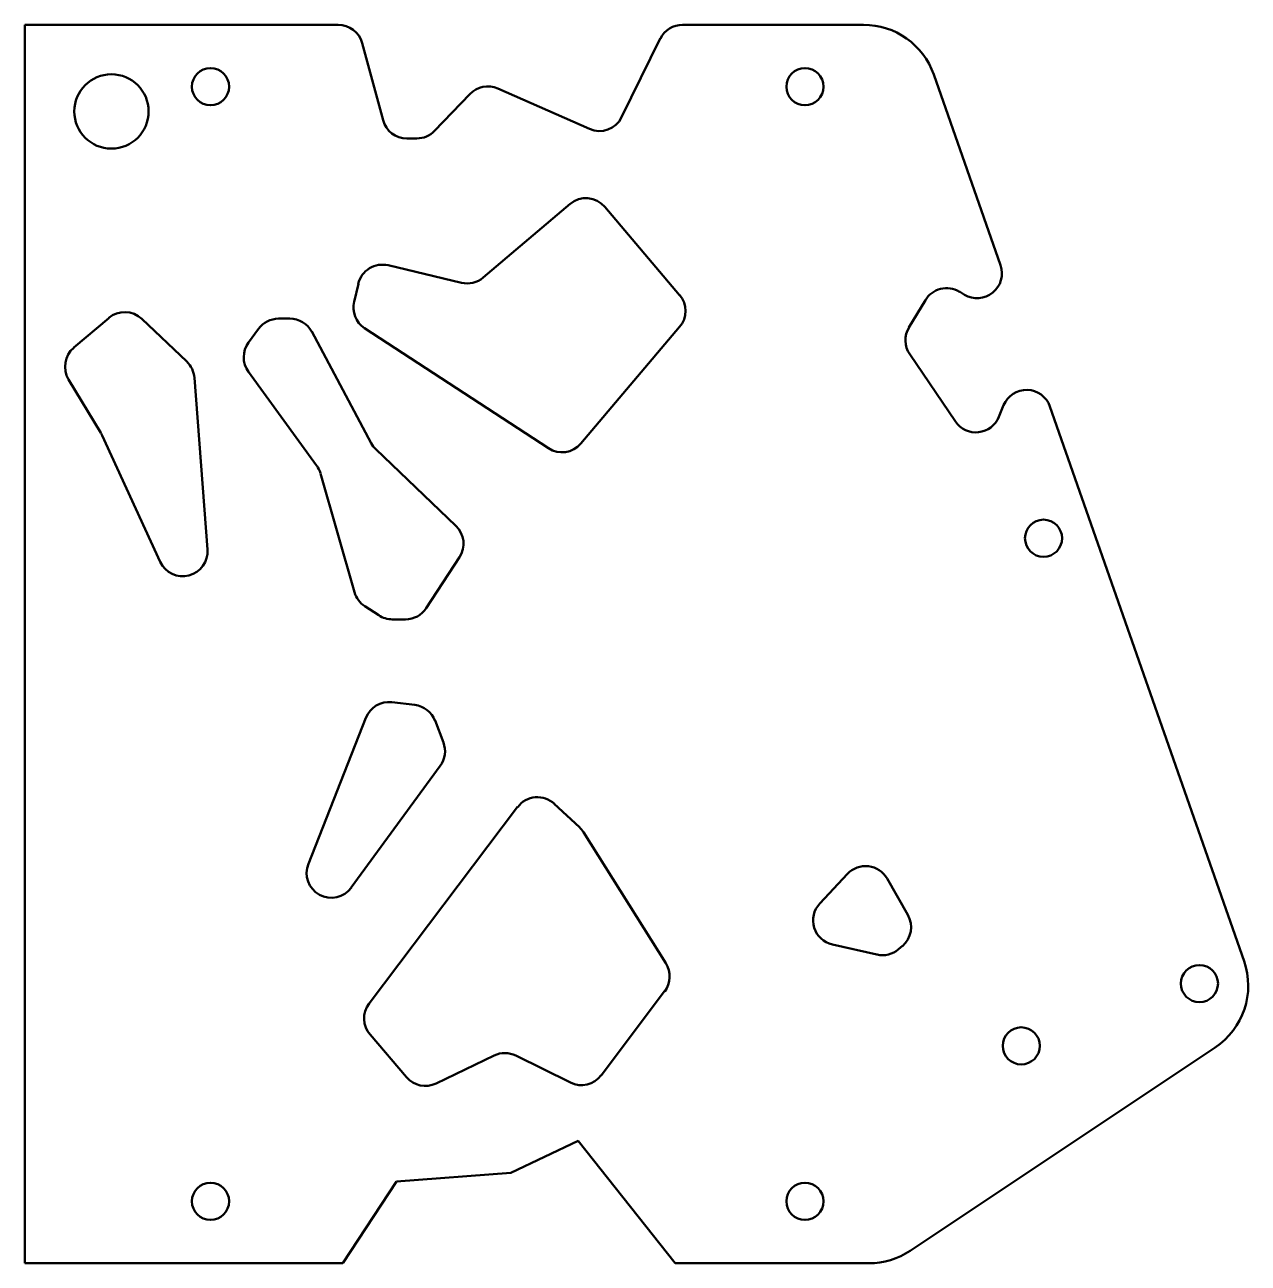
# Model space of a CAD drawing. Header units: millimetres. Extents: x 90 to 189, y 58 to 158.
import ezdxf

# ---------------------------------------------------------------- set-up
doc = ezdxf.new("R2010")
doc.units = ezdxf.units.MM
doc.layers.add('Visible (ISO)', color=7, linetype='Continuous', lineweight=50)

msp = doc.modelspace()

# ---------------------------------------------------------------- linework, layer by layer
at = {"layer": 'Visible (ISO)'}
for p, q in [((90.3, 157.95), (115.61, 157.95)), ((90.3, 57.95), (90.3, 157.95)), ((143.42, 157.95), (158.04, 157.95)), ((119.23, 150.25), (117.54, 156.47)), ((141.62, 156.83), (138.5, 150.49)), ((163.71, 153.93), (169.1, 138.53)), ((126.25, 152.35), (123.39, 149.39)), ((135.9, 149.54), (128.5, 152.8)), ((121.95, 148.77), (121.16, 148.77)), ((127.33, 137.54), (134.33, 143.48)), ((137.15, 143.25), (143.18, 136.13)), ((119.65, 138.53), (125.57, 137.12)), ((116.89, 135.59), (117.24, 137.04)), ((165.77, 136.4), (166.18, 136.15)), ((161.7, 133.51), (163.03, 135.71)), ((94.26, 131.88), (97.08, 134.27)), ((99.75, 134.2), (103.38, 130.75)), ((110.79, 134.22), (111.71, 134.22)), ((108.36, 132.29), (109.18, 133.4)), ((113.47, 133.17), (118.27, 124.17)), ((132.59, 123.75), (117.74, 133.45)), ((143.18, 133.55), (135.21, 124.14)), ((165.46, 125.92), (161.76, 131.35)), ((96.45, 124.99), (93.84, 129.32)), ((104, 129.45), (105.06, 115.58)), ((113.87, 122.36), (108.36, 129.93)), ((169.35, 127.23), (168.97, 126.29)), ((173.09, 127.13), (188.76, 82.34)), ((101.24, 114.59), (96.55, 124.79)), ((118.65, 123.67), (125.12, 117.5)), ((116.93, 112.13), (114.18, 121.73)), ((125.41, 114.96), (122.72, 110.85)), ((118.88, 110.27), (117.76, 111)), ((121.05, 109.94), (119.98, 109.94)), ((119.95, 103.25), (121.8, 103.03)), ((113.2, 90.19), (117.85, 102)), ((123.43, 101.76), (124.11, 100.01)), ((123.85, 98.1), (116.67, 88.28)), ((133.06, 95.04), (135.09, 93.15)), ((118.11, 78.92), (130.1, 94.79)), ((135.42, 92.75), (142.07, 82.18)), ((154.5, 86.99), (156.73, 89.38)), ((159.93, 89.01), (161.61, 86.08)), ((159.12, 82.87), (155.53, 83.68)), ((161.17, 83.57), (160.86, 83.3)), ((141.97, 79.91), (136.85, 73.12)), ((121.13, 72.97), (118.18, 76.41)), ((186.43, 75.37), (161.81, 58.96)), ((128.21, 74.72), (123.51, 72.47)), ((134.37, 72.54), (129.95, 74.71)), ((129.55, 65.24), (134.98, 67.84)), ((134.98, 67.84), (142.81, 57.95)), ((120.31, 64.56), (129.55, 65.24)), ((115.99, 57.95), (120.31, 64.56)), ((115.99, 57.95), (90.3, 57.95)), ((158.48, 57.95), (142.81, 57.95))]:
    msp.add_line(p, q, dxfattribs=at)
for centre, radius in [((105.3, 152.95), 1.5), ((153.3, 152.95), 1.5), ((97.3, 150.95), 3), ((172.57, 116.49), 1.5), ((185.16, 80.53), 1.5), ((170.77, 75.5), 1.5), ((105.3, 62.95), 1.5), ((153.3, 62.95), 1.5)]:
    msp.add_circle(centre, radius, dxfattribs=at)
for centre, radius, start, end in [((115.61, 155.95), 2, 15.2184, 90), ((143.42, 155.95), 2, 90, 153.7891), ((158.04, 151.95), 6, 19.29, 90), ((127.69, 150.97), 2, 66.2592, 136.1055), ((121.16, 150.77), 2, 195.2184, 270), ((136.7, 151.37), 2, 246.2592, 333.7891), ((121.95, 150.77), 2, 270, 316.1055), ((135.62, 141.95), 2, 40.3155, 130.3155), ((119.18, 136.58), 2, 76.6027, 166.6027), ((167.21, 137.87), 2, 238.9914, 19.29), ((126.03, 139.06), 2, 256.6027, 310.3155), ((141.66, 134.84), 2, 319.7127, 40.3155), ((164.74, 134.68), 2, 58.9914, 148.9914), ((118.84, 135.13), 2, 166.6027, 236.83), ((98.37, 132.75), 2, 46.4632, 130.3155), ((110.79, 132.22), 2, 90, 143.8245), ((111.71, 132.22), 2, 28.0878, 90), ((163.42, 132.48), 2, 148.9914, 214.2204), ((109.98, 131.11), 2, 143.8245, 216.0688), ((95.55, 130.35), 2, 130.3155, 211.0864), ((102, 129.3), 2, 4.3598, 46.4632), ((171.2, 126.47), 2, 19.29, 157.7766), ((167.11, 127.04), 2, 214.2204, 337.7766), ((94.74, 123.95), 2, 24.6898, 31.0864), ((120.03, 125.12), 2, 208.0878, 226.3225), ((133.68, 125.43), 2, 236.83, 319.7127), ((112.26, 121.18), 2, 15.9786, 36.0688), ((123.73, 116.05), 2, 326.83, 46.3225), ((103.06, 115.42), 2, 204.6898, 4.3598), ((118.85, 112.68), 2, 195.9786, 236.83), ((119.98, 111.94), 2, 236.83, 270), ((121.05, 111.94), 2, 270, 326.83), ((119.71, 101.26), 2, 83.1623, 158.4647), ((121.56, 101.04), 2, 21.1364, 83.1623), ((122.24, 99.28), 2, 323.8245, 21.1364), ((131.7, 93.58), 2, 46.9488, 142.9204), ((133.72, 91.69), 2, 32.1867, 46.9488), ((115.06, 89.46), 2, 158.4647, 323.8245), ((158.2, 88.02), 2, 29.7182, 136.9488), ((155.96, 85.63), 2, 136.9488, 257.3376), ((159.87, 85.08), 2, 310.605, 29.7182), ((159.56, 84.82), 2, 257.3376, 310.605), ((140.38, 81.11), 2, 322.9204, 32.1867), ((183.1, 80.36), 6, 303.6901, 19.29), ((119.7, 77.71), 2, 142.9204, 220.605), ((129.07, 72.92), 2, 63.7891, 115.6125), ((135.25, 74.33), 2, 243.7891, 322.9204), ((122.65, 74.27), 2, 220.605, 295.6125), ((158.48, 63.95), 6, 270, 303.6901)]:
    msp.add_arc(centre, radius, start, end, dxfattribs=at)

doc.saveas('drawing.dxf')
